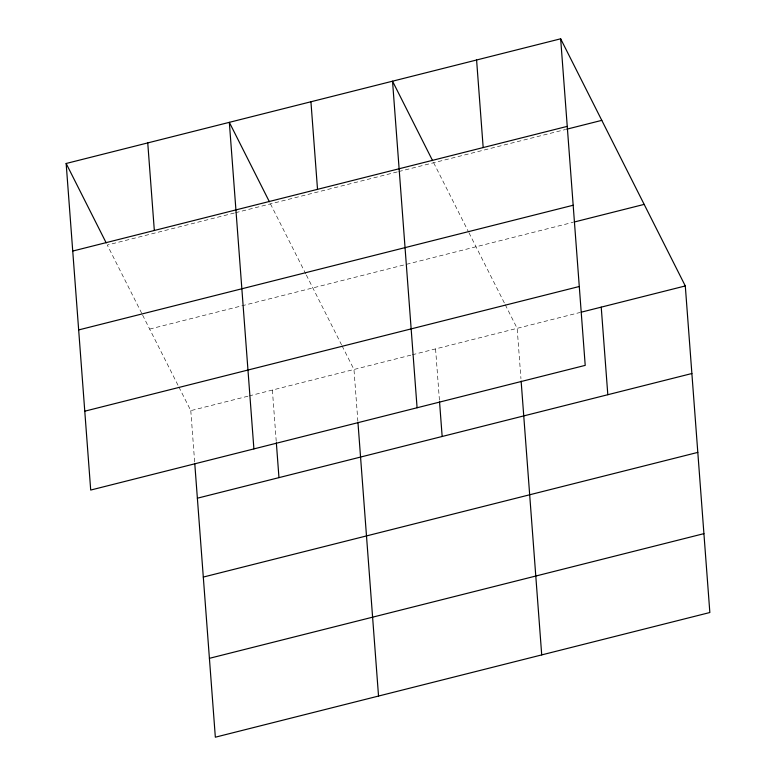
<?xml version="1.0" encoding="UTF-8"?>
<svg xmlns="http://www.w3.org/2000/svg" width="776" height="776" viewBox="0 0 776 776"><rect width="100%" height="100%" fill="white"/><g stroke="black" fill="none" stroke-linecap="round" stroke-linejoin="round"><path stroke-width="0.58" stroke-dasharray="3.88 2.91" d="M234.333 213.012L107.282 245.041L142.056 313.989M235.497 212.711L397.525 171.865M398.689 171.564L565.588 129.485M149.661 329.072L572.94 222.343M178.878 387.02L190.789 410.63L247.903 396.226M249.067 395.935L411.086 355.088M412.25 354.787L580.205 312.437M433.658 162.747L468.423 231.694M468.966 232.771L504.71 303.659M505.254 304.725L517.155 328.335L520.948 378.717M270.465 203.894L305.783 273.918M306.326 274.995L341.527 344.806M342.07 345.873L353.972 369.483L357.852 421.067M142.6 315.066L178.344 385.953M435.569 348.909L439.449 400.494M272.376 390.056L276.256 441.641M190.789 410.63L194.669 462.215"/><path stroke-width="1.16" d="M560.66 38.8L585.211 365.37L90.705 490.054L66.154 163.484L560.66 38.8L685.295 285.946L709.846 612.516L215.34 737.2L194.757 463.417M72.74 251.055L567.246 126.372M566.761 129.194L601.788 120.358M78.667 329.926L573.173 205.242M574.104 222.052L644.158 204.389M84.778 411.183L579.284 286.499M581.379 312.146L685.295 285.946M197.376 498.202L691.872 373.518M203.302 577.072L697.808 452.389M209.413 658.329L703.919 533.645M432.571 160.603L392.53 81.189L417.081 407.759M269.388 201.75L229.337 122.336L253.897 448.906M66.154 163.484L106.205 242.898M601.225 307.141L607.812 394.712M521.132 381.123L541.716 654.905M476.59 59.995L483.176 147.566M439.536 401.696L442.155 436.481M357.94 422.27L378.533 696.053M310.933 101.763L317.52 189.334M276.353 442.844L278.962 477.628M147.75 142.91L154.327 230.482"/></g></svg>
